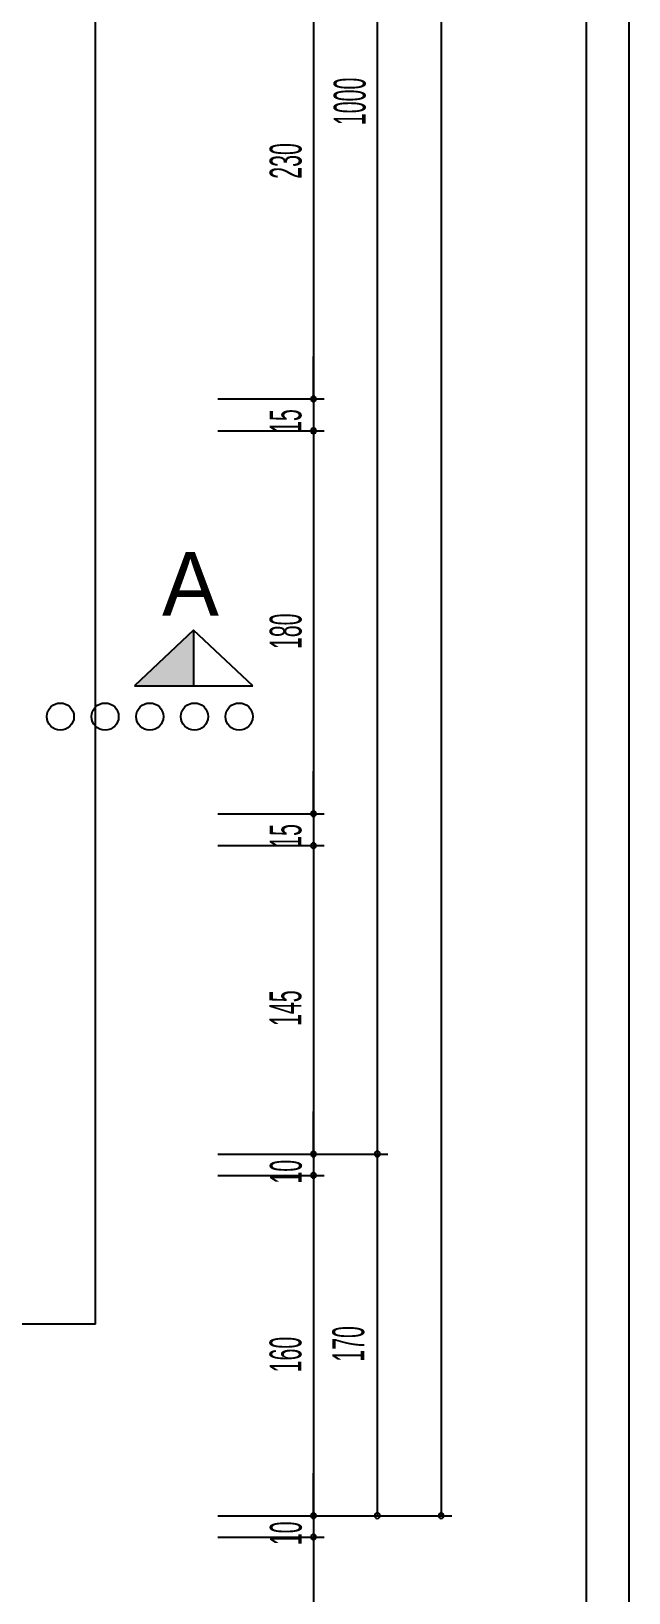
# Model space of a CAD drawing. Extents: x 3907.4 to 3911.57, y -3054.42 to -3053.7.
# Drawn here: x 3908.3409 to 3908.3971, y -3054.2833 to -3054.1365 of the extents above; entities that cross this region are included whole.
import ezdxf
from ezdxf.enums import TextEntityAlignment as Align

# ---------------------------------------------------------------- set-up
doc = ezdxf.new("R2010")
doc.units = 0
doc.header["$LTSCALE"] = 2
doc.header["$MEASUREMENT"] = 0
doc.layers.get('0').update_dxf_attribs({"linetype": 'CONTINUOUS'})
for name, color, linetype in [('MB', 11, 'CONTINUOUS'), ('OLÇÜ', 6, 'CONTINUOUS'), ('TEXT', 11, 'CONTINUOUS')]:
    doc.layers.add(name, color=color, linetype=linetype)
doc.styles.add('İSİM', font='comicbd.ttf')
doc.styles.add('ÖLÇÜ', font='stylu.ttf', dxfattribs={"width": 0.5})

msp = doc.modelspace()

# ---------------------------------------------------------------- hatches: boundary and pattern name
at = {"layer": 'TEXT'}
msp.add_hatch(color=256, dxfattribs=at).paths.add_polyline_path([(3908.35619, -3054.19802), (3908.35064, -3054.19802), (3908.35619, -3054.19277)])

# ---------------------------------------------------------------- linework, layer by layer
at = {"color": 0, "linetype": 'ByBlock'}
for centre, start, end in [((3908.36746, -3054.17103), 90, 270), ((3908.36746, -3054.17103), 90, 270), ((3908.36746, -3054.17103), 270, 90), ((3908.36746, -3054.17103), 270, 90), ((3908.36746, -3054.17403), 90, 270), ((3908.36746, -3054.17403), 90, 270), ((3908.36746, -3054.17403), 270, 90), ((3908.36746, -3054.17403), 270, 90), ((3908.36746, -3054.21003), 90, 270), ((3908.36746, -3054.21003), 90, 270), ((3908.36746, -3054.21003), 270, 90), ((3908.36746, -3054.21003), 270, 90), ((3908.36746, -3054.21303), 90, 270), ((3908.36746, -3054.21303), 90, 270), ((3908.36746, -3054.21303), 270, 90), ((3908.36746, -3054.21303), 270, 90), ((3908.36746, -3054.24203), 90, 270), ((3908.36746, -3054.24203), 90, 270), ((3908.36746, -3054.24203), 270, 90), ((3908.36746, -3054.24203), 270, 90), ((3908.37346, -3054.24203), 90, 270), ((3908.37346, -3054.24203), 90, 270), ((3908.37346, -3054.24203), 270, 90), ((3908.37346, -3054.24203), 270, 90), ((3908.36746, -3054.24403), 90, 270), ((3908.36746, -3054.24403), 90, 270), ((3908.36746, -3054.24403), 270, 90), ((3908.36746, -3054.24403), 270, 90), ((3908.36746, -3054.27603), 90, 270), ((3908.36746, -3054.27603), 90, 270), ((3908.36746, -3054.27603), 270, 90), ((3908.36746, -3054.27603), 270, 90), ((3908.37346, -3054.27603), 90, 270), ((3908.37346, -3054.27603), 270, 90), ((3908.37946, -3054.27603), 90, 270), ((3908.37946, -3054.27603), 270, 90), ((3908.36746, -3054.27803), 90, 270), ((3908.36746, -3054.27803), 90, 270), ((3908.36746, -3054.27803), 270, 90), ((3908.36746, -3054.27803), 270, 90)]:
    msp.add_arc(centre, 0.00025, start, end, dxfattribs=at)
at = {"layer": 'MB', "color": 3}
for q in [(3908.34697, -3053.82203), (3908.25497, -3054.25803)]:
    msp.add_line((3908.34697, -3054.25803), q, dxfattribs=at)
at = {"layer": 'OLÇÜ', "color": 6}
for p, q in [((3908.37946, -3053.98203), (3908.37946, -3054.27603)), ((3908.37346, -3054.04203), (3908.37346, -3054.24203)), ((3908.36746, -3054.12503), (3908.36746, -3054.17103)), ((3908.36746, -3054.17103), (3908.36746, -3054.16703)), ((3908.35846, -3054.17103), (3908.36846, -3054.17103)), ((3908.35846, -3054.17103), (3908.36846, -3054.17103)), ((3908.36746, -3054.17103), (3908.36746, -3054.17403)), ((3908.35846, -3054.17403), (3908.36846, -3054.17403)), ((3908.35846, -3054.17403), (3908.36846, -3054.17403)), ((3908.36746, -3054.17403), (3908.36746, -3054.17803)), ((3908.36746, -3054.17403), (3908.36746, -3054.21003)), ((3908.36746, -3054.21003), (3908.36746, -3054.20603)), ((3908.35846, -3054.21003), (3908.36846, -3054.21003)), ((3908.35846, -3054.21003), (3908.36846, -3054.21003)), ((3908.36746, -3054.21003), (3908.36746, -3054.21303)), ((3908.35846, -3054.21303), (3908.36846, -3054.21303)), ((3908.35846, -3054.21303), (3908.36846, -3054.21303)), ((3908.36746, -3054.21303), (3908.36746, -3054.21703)), ((3908.36746, -3054.21303), (3908.36746, -3054.24203)), ((3908.36746, -3054.24203), (3908.36746, -3054.23803)), ((3908.35846, -3054.24203), (3908.36846, -3054.24203)), ((3908.35846, -3054.24203), (3908.36846, -3054.24203)), ((3908.36446, -3054.24203), (3908.37446, -3054.24203)), ((3908.36446, -3054.24203), (3908.37446, -3054.24203)), ((3908.36746, -3054.24203), (3908.36746, -3054.24403)), ((3908.37346, -3054.24203), (3908.37346, -3054.27603)), ((3908.35846, -3054.24403), (3908.36846, -3054.24403)), ((3908.35846, -3054.24403), (3908.36846, -3054.24403)), ((3908.36746, -3054.24403), (3908.36746, -3054.27603)), ((3908.36746, -3054.24403), (3908.36746, -3054.24803)), ((3908.36746, -3054.27603), (3908.36746, -3054.27203)), ((3908.35846, -3054.27603), (3908.36846, -3054.27603)), ((3908.35846, -3054.27603), (3908.36846, -3054.27603)), ((3908.36446, -3054.27603), (3908.37446, -3054.27603)), ((3908.36746, -3054.27603), (3908.36746, -3054.27803)), ((3908.37046, -3054.27603), (3908.38046, -3054.27603)), ((3908.35846, -3054.27803), (3908.36846, -3054.27803)), ((3908.35846, -3054.27803), (3908.36846, -3054.27803)), ((3908.36746, -3054.27803), (3908.36746, -3054.31203)), ((3908.36746, -3054.27803), (3908.36746, -3054.28203))]:
    msp.add_line(p, q, dxfattribs=at)
at = {"layer": 'TEXT', "color": 30}
msp.add_line((3908.39709, -3053.69648), (3908.39709, -3054.41968), dxfattribs=at)
at = {"layer": 'TEXT', "color": 5, "ltscale": 50}
msp.add_line((3908.39309, -3053.70348), (3908.39309, -3054.41268), dxfattribs=at)
at = {"layer": 'TEXT'}
for p, q in [((3908.35619, -3054.19277), (3908.35064, -3054.19802)), ((3908.36175, -3054.19802), (3908.35619, -3054.19277)), ((3908.35619, -3054.19277), (3908.35619, -3054.19802)), ((3908.35064, -3054.19802), (3908.36175, -3054.19802))]:
    msp.add_line(p, q, dxfattribs=at)
for centre in [(3908.34367, -3054.2009), (3908.34787, -3054.2009), (3908.35207, -3054.2009), (3908.35627, -3054.2009), (3908.36047, -3054.2009)]:
    msp.add_circle(centre, 0.00128, dxfattribs=at)

# ---------------------------------------------------------------- texts
at = {"layer": 'OLÇÜ', "color": 62, "style": 'ÖLÇÜ', "width": 0.5}
for s, p in [('1000', (3908.37236, -3054.14529)), ('230', (3908.36634, -3054.15033)), ('15', (3908.36633, -3054.17423)), ('180', (3908.36634, -3054.19455)), ('15', (3908.36633, -3054.21323)), ('145', (3908.36632, -3054.22998)), ('10', (3908.36636, -3054.2448)), ('170', (3908.37223, -3054.26155)), ('160', (3908.36633, -3054.26255)), ('10', (3908.36636, -3054.2788))]:
    msp.add_text(s, height=0.003, rotation=90, dxfattribs=at).set_placement(p)
at = {"layer": 'TEXT', "style": 'İSİM', "text_generation_flag": 4}
msp.add_attdef('A', text='A', height=0.006, rotation=180, dxfattribs=at).set_placement((3908.3559, -3054.19142), align=Align.CENTER)

doc.saveas('drawing.dxf')
